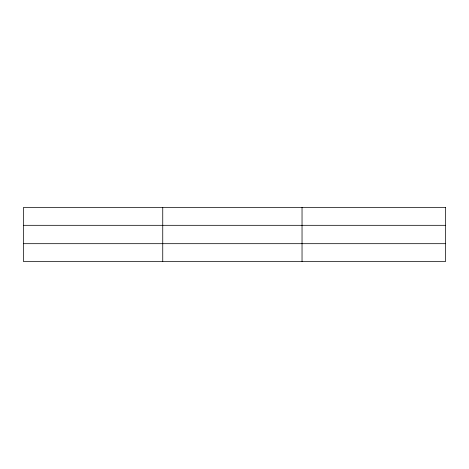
<?xml version="1.0" encoding="UTF-8"?>
<svg xmlns="http://www.w3.org/2000/svg" width="469" height="469" viewBox="0 0 469 469"><rect width="100%" height="100%" fill="white"/><g stroke="black" fill="none" stroke-linecap="round" stroke-linejoin="round"><path stroke-width="0.7" d="M162.743 261.526L162.743 207.474M302.036 261.526L302.036 207.474M23.45 225.313L445.55 225.313M23.45 243.687L445.55 243.687M445.55 207.474L445.55 261.526L23.45 261.526L23.45 207.474L445.55 207.474"/></g></svg>
